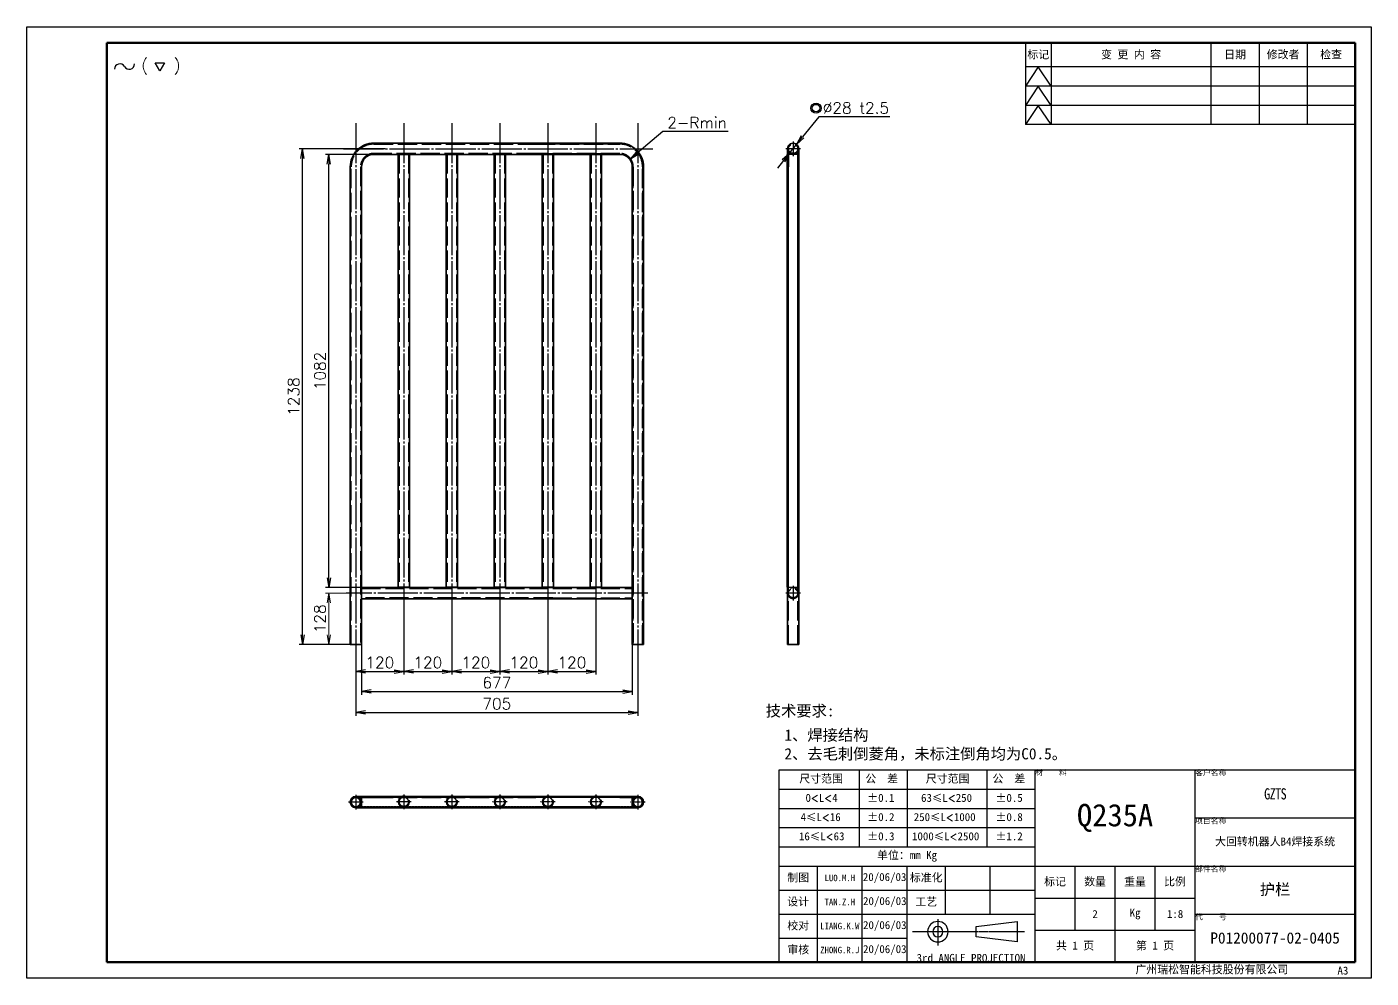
# Model space of a CAD drawing. Header units: millimetres. Extents: x -73083 to 81340, y -6859 to 6812.
# Drawn here: x 33145 to 36505, y -6850 to -4474 of the extents above; entities that cross this region are included whole.
import ezdxf

# ---------------------------------------------------------------- set-up
doc = ezdxf.new("R2010")
doc.units = ezdxf.units.MM
for name, pattern in [('AM_ISO02W050', [7.5, 6, -1.5]), ('AM_ISO08W050', [18, 12, -1.5, 3, -1.5]), ('CENTER-HOKUTO', [23, 20, -1, 1, -1])]:
    doc.linetypes.add(name, pattern=pattern)
doc.layers.add('A3', color=7, linetype='Continuous', plot=False)
for name, color, linetype, lineweight in [('AM_7', 2, 'AM_ISO08W050', 25), ('AM_HID', 1, 'AM_ISO02W050', 25), ('AM_VIS', 7, 'Continuous', 50), ('SOLID LINE', 7, 'Continuous', 30)]:
    doc.layers.add(name, color=color, linetype=linetype, lineweight=lineweight)
doc.layers.add('title_frame', color=7, linetype='Continuous')
doc.layers.add('word_dim', color=253, linetype='Continuous')
doc.styles.get("Standard").update_dxf_attribs({"font": 'romans.shx', "bigfont": 'bigfont.shx'})
doc.dimstyles.new('RS-1-8', dxfattribs={"dimscale": 8, "dimtxt": 3.5, "dimasz": 3, "dimexe": 1, "dimexo": 0, "dimgap": 1, "dimtad": 3, "dimdsep": 46, "dimtxsty": 'Standard', "dimblk1": 'OPEN', "dimblk2": 'OPEN', "dimsah": 1, "dimcen": 0, "dimclrd": 256, "dimclre": 256, "dimclrt": 3, "dimadec": 0, "dimazin": 0, "dimtfac": 1, "dimtmove": 0, "dimatfit": 3, "dimfxl": 0, "dimtolj": 1, "dimtzin": 0, "dimarcsym": 0})
doc.dimstyles.new('RS-1-8$3', dxfattribs={"dimscale": 8, "dimtxt": 3.5, "dimasz": 3, "dimexe": 1, "dimexo": 0, "dimgap": 1, "dimtad": 3, "dimtoh": 1, "dimdsep": 46, "dimtxsty": 'Standard', "dimblk1": 'OPEN', "dimblk2": 'OPEN', "dimsah": 1, "dimcen": 0, "dimclrd": 256, "dimclre": 256, "dimclrt": 3, "dimadec": 0, "dimazin": 0, "dimtfac": 1, "dimtmove": 0, "dimatfit": 3, "dimfxl": 0, "dimtolj": 1, "dimtzin": 0, "dimarcsym": 0})
doc.dimstyles.new('RS-1-8$4', dxfattribs={"dimscale": 8, "dimtxt": 3.5, "dimasz": 3, "dimexe": 1, "dimexo": 0, "dimgap": 1, "dimtad": 3, "dimtoh": 1, "dimdsep": 46, "dimtxsty": 'Standard', "dimblk1": 'OPEN', "dimblk2": 'OPEN', "dimsah": 1, "dimcen": 0, "dimclrd": 256, "dimclre": 256, "dimclrt": 3, "dimadec": 0, "dimazin": 0, "dimtfac": 1, "dimtmove": 0, "dimatfit": 3, "dimfxl": 0, "dimtolj": 1, "dimtzin": 0, "dimarcsym": 0})
doc.dimstyles.new('STANDARD 1-8', dxfattribs={"dimscale": 8, "dimtxt": 3.5, "dimasz": 3, "dimexe": 1, "dimexo": 0, "dimgap": 1, "dimtad": 3, "dimdsep": 46, "dimtxsty": 'Standard', "dimblk1": 'OPEN', "dimblk2": 'OPEN', "dimsah": 1, "dimcen": 0, "dimclrd": 256, "dimclre": 256, "dimclrt": 3, "dimazin": 2, "dimtfac": 1, "dimtmove": 0, "dimatfit": 3, "dimldrblk": 'OPEN', "dimfxl": 0, "dimtolj": 1, "dimtzin": 0, "dimlwd": 13, "dimlwe": 13, "dimarcsym": 0})

# ---------------------------------------------------------------- blocks, each defined once
blk = doc.blocks.new('_Open')
at = {"color": 0, "lineweight": -2}
for p, q in [((-1, 0.17), (0, 0)), ((-1, -0.17), (0, 0)), ((0, 0), (-1, 0))]:
    blk.add_line(p, q, dxfattribs=at)
blk = doc.blocks.new('*D454')
at = {"layer": 'DEFPOINTS', "color": 0, "linetype": 'Continuous', "ltscale": 5}
for p in [(35068.8, -4767.7), (35051.3, -4789.6)]:
    blk.add_point(p, dxfattribs=at)
at = {"layer": 'word_dim', "linetype": 'Continuous', "lineweight": -2, "ltscale": 5}
for p, q in [((35124.1, -4698.9), (35083.9, -4749)), ((35302.2, -4698.9), (35124.1, -4698.9)), ((35051.3, -4789.6), (35068.8, -4767.7)), ((35036.3, -4808.3), (35021.3, -4827))]:
    blk.add_line(p, q, dxfattribs=at)
at = {"layer": 'word_dim', "linetype": 'Continuous', "lineweight": -2, "ltscale": 5, "xscale": 24, "yscale": 24, "zscale": 24}
for p, rotation in [((35068.8, -4767.7), 231.2568683288792), ((35051.3, -4789.6), 51.25686832887926)]:
    blk.add_blockref('_Open', p, dxfattribs=dict(at, rotation=rotation))
at = {"layer": 'word_dim', "color": 3, "linetype": 'Continuous', "ltscale": 5, "insert": (35217.1, -4676.9), "char_height": 28, "attachment_point": 5}
blk.add_mtext('\\A1;∅28 t2.5', dxfattribs=at)
blk = doc.blocks.new('*D455')
at = {"layer": 'DEFPOINTS', "color": 0, "linetype": 'Continuous', "ltscale": 5}
for p in [(33833.6, -4778.7), (34040.4, -4778.7), (33955.6, -6016.7)]:
    blk.add_point(p, dxfattribs=at)
at = {"layer": 'word_dim', "linetype": 'Continuous', "lineweight": -2, "ltscale": 5}
for p, q in [((34040.4, -4778.7), (33825.6, -4778.7)), ((33833.6, -5992.7), (33833.6, -4802.7)), ((33955.6, -6016.7), (33825.6, -6016.7))]:
    blk.add_line(p, q, dxfattribs=at)
at = {"layer": 'word_dim', "linetype": 'Continuous', "lineweight": -2, "ltscale": 5, "xscale": 24, "yscale": 24, "zscale": 24}
for p, rotation in [((33833.6, -4778.7), 90), ((33833.6, -6016.7), 270)]:
    blk.add_blockref('_Open', p, dxfattribs=dict(at, rotation=rotation))
at = {"layer": 'word_dim', "color": 3, "linetype": 'Continuous', "ltscale": 5, "insert": (33811.6, -5397.7), "char_height": 28, "attachment_point": 5, "rotation": 90}
blk.add_mtext('\\A1;1238', dxfattribs=at)
blk = doc.blocks.new('*D456')
at = {"layer": 'DEFPOINTS', "color": 0, "linetype": 'Continuous', "ltscale": 5}
for p in [(33967.1, -6016.7), (34672.1, -6036.7), (34672.1, -6187)]:
    blk.add_point(p, dxfattribs=at)
at = {"layer": 'word_dim', "linetype": 'Continuous', "lineweight": -2, "ltscale": 5}
for p, q in [((33967.1, -6016.7), (33967.1, -6195)), ((34672.1, -6036.7), (34672.1, -6195)), ((33991.1, -6187), (34648.1, -6187))]:
    blk.add_line(p, q, dxfattribs=at)
at = {"layer": 'word_dim', "linetype": 'Continuous', "lineweight": -2, "ltscale": 5, "xscale": 24, "yscale": 24, "zscale": 24, "rotation": 180}
blk.add_blockref('_Open', (33967.1, -6187), dxfattribs=at)
at = {"layer": 'word_dim', "linetype": 'Continuous', "lineweight": -2, "ltscale": 5, "xscale": 24, "yscale": 24, "zscale": 24}
blk.add_blockref('_Open', (34672.1, -6187), dxfattribs=at)
at = {"layer": 'word_dim', "color": 3, "linetype": 'Continuous', "ltscale": 5, "insert": (34319.6, -6165), "char_height": 28, "attachment_point": 5}
blk.add_mtext('\\A1;705', dxfattribs=at)
blk = doc.blocks.new('*D457')
at = {"layer": 'DEFPOINTS', "color": 0, "linetype": 'Continuous', "ltscale": 5}
for p in [(34087.1, -5911), (33967.1, -6016.7), (34087.1, -6084.1)]:
    blk.add_point(p, dxfattribs=at)
at = {"layer": 'word_dim', "linetype": 'Continuous', "lineweight": -2, "ltscale": 5}
for p, q in [((34087.1, -5911), (34087.1, -6092.1)), ((33967.1, -6016.7), (33967.1, -6092.1)), ((33991.1, -6084.1), (34063.1, -6084.1))]:
    blk.add_line(p, q, dxfattribs=at)
at = {"layer": 'word_dim', "linetype": 'Continuous', "lineweight": -2, "ltscale": 5, "xscale": 24, "yscale": 24, "zscale": 24, "rotation": 180}
blk.add_blockref('_Open', (33967.1, -6084.1), dxfattribs=at)
at = {"layer": 'word_dim', "linetype": 'Continuous', "lineweight": -2, "ltscale": 5, "xscale": 24, "yscale": 24, "zscale": 24}
blk.add_blockref('_Open', (34087.1, -6084.1), dxfattribs=at)
at = {"layer": 'word_dim', "color": 3, "linetype": 'Continuous', "ltscale": 5, "insert": (34027.1, -6062.1), "char_height": 28, "attachment_point": 5}
blk.add_mtext('\\A1;120', dxfattribs=at)
blk = doc.blocks.new('*D458')
at = {"layer": 'DEFPOINTS', "color": 0, "linetype": 'Continuous', "ltscale": 5}
for p in [(34087.1, -5893.7), (34207.1, -5893.7), (34207.1, -6084.1)]:
    blk.add_point(p, dxfattribs=at)
at = {"layer": 'word_dim', "linetype": 'Continuous', "lineweight": -2, "ltscale": 5}
for p, q in [((34087.1, -5893.7), (34087.1, -6092.1)), ((34207.1, -5893.7), (34207.1, -6092.1)), ((34111.1, -6084.1), (34183.1, -6084.1))]:
    blk.add_line(p, q, dxfattribs=at)
at = {"layer": 'word_dim', "linetype": 'Continuous', "lineweight": -2, "ltscale": 5, "xscale": 24, "yscale": 24, "zscale": 24, "rotation": 180}
blk.add_blockref('_Open', (34087.1, -6084.1), dxfattribs=at)
at = {"layer": 'word_dim', "linetype": 'Continuous', "lineweight": -2, "ltscale": 5, "xscale": 24, "yscale": 24, "zscale": 24}
blk.add_blockref('_Open', (34207.1, -6084.1), dxfattribs=at)
at = {"layer": 'word_dim', "color": 3, "linetype": 'Continuous', "ltscale": 5, "insert": (34147.1, -6062.1), "char_height": 28, "attachment_point": 5}
blk.add_mtext('\\A1;120', dxfattribs=at)
blk = doc.blocks.new('*D459')
at = {"layer": 'DEFPOINTS', "color": 0, "linetype": 'Continuous', "ltscale": 5}
for p in [(34207.1, -5900.2), (34327.1, -5900.2), (34327.1, -6084.1)]:
    blk.add_point(p, dxfattribs=at)
at = {"layer": 'word_dim', "linetype": 'Continuous', "lineweight": -2, "ltscale": 5}
for p, q in [((34207.1, -5900.2), (34207.1, -6092.1)), ((34327.1, -5900.2), (34327.1, -6092.1)), ((34231.1, -6084.1), (34303.1, -6084.1))]:
    blk.add_line(p, q, dxfattribs=at)
at = {"layer": 'word_dim', "linetype": 'Continuous', "lineweight": -2, "ltscale": 5, "xscale": 24, "yscale": 24, "zscale": 24, "rotation": 180}
blk.add_blockref('_Open', (34207.1, -6084.1), dxfattribs=at)
at = {"layer": 'word_dim', "linetype": 'Continuous', "lineweight": -2, "ltscale": 5, "xscale": 24, "yscale": 24, "zscale": 24}
blk.add_blockref('_Open', (34327.1, -6084.1), dxfattribs=at)
at = {"layer": 'word_dim', "color": 3, "linetype": 'Continuous', "ltscale": 5, "insert": (34267.1, -6062.1), "char_height": 28, "attachment_point": 5}
blk.add_mtext('\\A1;120', dxfattribs=at)
blk = doc.blocks.new('*D460')
at = {"layer": 'DEFPOINTS', "color": 0, "linetype": 'Continuous', "ltscale": 5}
for p in [(34327.1, -5893.7), (34447.1, -5900.2), (34447.1, -6084.1)]:
    blk.add_point(p, dxfattribs=at)
at = {"layer": 'word_dim', "linetype": 'Continuous', "lineweight": -2, "ltscale": 5}
for p, q in [((34327.1, -5893.7), (34327.1, -6092.1)), ((34447.1, -5900.2), (34447.1, -6092.1)), ((34351.1, -6084.1), (34423.1, -6084.1))]:
    blk.add_line(p, q, dxfattribs=at)
at = {"layer": 'word_dim', "linetype": 'Continuous', "lineweight": -2, "ltscale": 5, "xscale": 24, "yscale": 24, "zscale": 24, "rotation": 180}
blk.add_blockref('_Open', (34327.1, -6084.1), dxfattribs=at)
at = {"layer": 'word_dim', "linetype": 'Continuous', "lineweight": -2, "ltscale": 5, "xscale": 24, "yscale": 24, "zscale": 24}
blk.add_blockref('_Open', (34447.1, -6084.1), dxfattribs=at)
at = {"layer": 'word_dim', "color": 3, "linetype": 'Continuous', "ltscale": 5, "insert": (34387.1, -6062.1), "char_height": 28, "attachment_point": 5}
blk.add_mtext('\\A1;120', dxfattribs=at)
blk = doc.blocks.new('*D461')
at = {"layer": 'DEFPOINTS', "color": 0, "linetype": 'Continuous', "ltscale": 5}
for p in [(34447.1, -5848.5), (34567.1, -5848.5), (34567.1, -6084.1)]:
    blk.add_point(p, dxfattribs=at)
at = {"layer": 'word_dim', "linetype": 'Continuous', "lineweight": -2, "ltscale": 5}
for p, q in [((34447.1, -5848.5), (34447.1, -6092.1)), ((34567.1, -5848.5), (34567.1, -6092.1)), ((34471.1, -6084.1), (34543.1, -6084.1))]:
    blk.add_line(p, q, dxfattribs=at)
at = {"layer": 'word_dim', "linetype": 'Continuous', "lineweight": -2, "ltscale": 5, "xscale": 24, "yscale": 24, "zscale": 24, "rotation": 180}
blk.add_blockref('_Open', (34447.1, -6084.1), dxfattribs=at)
at = {"layer": 'word_dim', "linetype": 'Continuous', "lineweight": -2, "ltscale": 5, "xscale": 24, "yscale": 24, "zscale": 24}
blk.add_blockref('_Open', (34567.1, -6084.1), dxfattribs=at)
at = {"layer": 'word_dim', "color": 3, "linetype": 'Continuous', "ltscale": 5, "insert": (34507.1, -6062.1), "char_height": 28, "attachment_point": 5}
blk.add_mtext('\\A1;120', dxfattribs=at)
blk = doc.blocks.new('*D462')
at = {"layer": 'DEFPOINTS', "color": 0, "linetype": 'Continuous', "ltscale": 5}
for p in [(33899.7, -5888.7), (34001.9, -5888.7), (33953.1, -6016.7)]:
    blk.add_point(p, dxfattribs=at)
at = {"layer": 'word_dim', "linetype": 'Continuous', "lineweight": 13, "ltscale": 5}
for p, q in [((34001.9, -5888.7), (33891.7, -5888.7)), ((33899.7, -5992.7), (33899.7, -5912.7)), ((33953.1, -6016.7), (33891.7, -6016.7))]:
    blk.add_line(p, q, dxfattribs=at)
at = {"layer": 'word_dim', "linetype": 'Continuous', "lineweight": 13, "ltscale": 5, "xscale": 24, "yscale": 24, "zscale": 24}
for p, rotation in [((33899.7, -5888.7), 90), ((33899.7, -6016.7), 270)]:
    blk.add_blockref('_Open', p, dxfattribs=dict(at, rotation=rotation))
at = {"layer": 'word_dim', "color": 3, "linetype": 'Continuous', "ltscale": 5, "insert": (33877.7, -5952.7), "char_height": 28, "attachment_point": 5, "rotation": 90}
blk.add_mtext('\\A1;128', dxfattribs=at)
blk = doc.blocks.new('shiage0')
at = {"layer": 'word_dim', "color": 3, "linetype": 'Continuous'}
for centre, start, end in [((1.69, 0), 30, 180), ((4.61, 1.69), 210, 0)]:
    blk.add_arc(centre, 1.69, start, end, dxfattribs=at)
blk = doc.blocks.new('12')
at = {"layer": 'title_frame', "color": 3, "linetype": 'Continuous'}
blk.add_lwpolyline([(20.46, 3.03), (19.01, 5.53), (21.9, 5.53)], close=True, dxfattribs=at)
blk.add_blockref('shiage0', (6.23, 3.56), dxfattribs=at)
blk.add_text('(   )', height=3.5, dxfattribs=at).set_placement((14.64, 3.08))
blk = doc.blocks.new('*D463')
at = {"layer": 'DEFPOINTS', "color": 0, "ltscale": 5}
for p in [(34626.9, -4827.4), (34652.3, -4805.6)]:
    blk.add_point(p, dxfattribs=at)
at = {"layer": 'word_dim', "lineweight": -2, "ltscale": 5}
for p, q in [((34734.1, -4735.5), (34670.5, -4790)), ((34898.1, -4735.5), (34734.1, -4735.5))]:
    blk.add_line(p, q, dxfattribs=at)
at = {"layer": 'word_dim', "lineweight": -2, "ltscale": 5, "xscale": 24, "yscale": 24, "zscale": 24, "rotation": 220.6371705087415}
blk.add_blockref('_Open', (34652.3, -4805.6), dxfattribs=at)
at = {"layer": 'word_dim', "color": 3, "ltscale": 5, "insert": (34820.1, -4713.5), "char_height": 28, "attachment_point": 5}
blk.add_mtext('\\A1;{\\Fromans,bigfont|c134;2-Rmin}', dxfattribs=at)
blk = doc.blocks.new('*D464')
at = {"layer": 'DEFPOINTS', "color": 0, "ltscale": 5}
for p in [(33981.1, -6016.7), (34658.1, -6016.7), (34658.1, -6134.4)]:
    blk.add_point(p, dxfattribs=at)
at = {"layer": 'word_dim', "lineweight": -2, "ltscale": 5}
for p, q in [((33981.1, -6016.7), (33981.1, -6142.4)), ((34658.1, -6016.7), (34658.1, -6142.4)), ((34005.1, -6134.4), (34634.1, -6134.4))]:
    blk.add_line(p, q, dxfattribs=at)
at = {"layer": 'word_dim', "lineweight": -2, "ltscale": 5, "xscale": 24, "yscale": 24, "zscale": 24, "rotation": 180}
blk.add_blockref('_Open', (33981.1, -6134.4), dxfattribs=at)
at = {"layer": 'word_dim', "lineweight": -2, "ltscale": 5, "xscale": 24, "yscale": 24, "zscale": 24}
blk.add_blockref('_Open', (34658.1, -6134.4), dxfattribs=at)
at = {"layer": 'word_dim', "color": 3, "ltscale": 5, "insert": (34319.6, -6112.4), "char_height": 28, "attachment_point": 5}
blk.add_mtext('\\A1;677', dxfattribs=at)
blk = doc.blocks.new('*D465')
at = {"layer": 'DEFPOINTS', "color": 0, "ltscale": 5}
for p in [(33899.7, -4792.7), (34012.1, -4792.7), (33981.1, -5874.7)]:
    blk.add_point(p, dxfattribs=at)
at = {"layer": 'word_dim', "lineweight": -2, "ltscale": 5}
for p, q in [((34012.1, -4792.7), (33891.7, -4792.7)), ((33899.7, -5850.7), (33899.7, -4816.7)), ((33981.1, -5874.7), (33891.7, -5874.7))]:
    blk.add_line(p, q, dxfattribs=at)
at = {"layer": 'word_dim', "lineweight": -2, "ltscale": 5, "xscale": 24, "yscale": 24, "zscale": 24}
for p, rotation in [((33899.7, -4792.7), 90), ((33899.7, -5874.7), 270)]:
    blk.add_blockref('_Open', p, dxfattribs=dict(at, rotation=rotation))
at = {"layer": 'word_dim', "color": 3, "ltscale": 5, "insert": (33877.7, -5333.7), "char_height": 28, "attachment_point": 5, "rotation": 90}
blk.add_mtext('\\A1;1082', dxfattribs=at)

msp = doc.modelspace()

# ---------------------------------------------------------------- linework, layer by layer
at = {"layer": 'A3', "linetype": 'Continuous'}
msp.add_lwpolyline([(33144.89086, -4474.23229), (36504.89086, -4474.23229), (36504.89086, -6850.23229), (33144.89086, -6850.23229)], close=True, dxfattribs=at)
at = {"layer": 'AM_7', "ltscale": 8}
for p, q in [((35060.0889, -4760.45662), (35060.0889, -4796.85671)), ((35078.28897, -4778.6567), (35041.88895, -4778.6567)), ((35060.0889, -5870.45668), (35060.0889, -5906.85668)), ((35078.28897, -5888.65668), (35041.88895, -5888.65668)), ((33967.12078, -6392.47012), (33967.12078, -6428.87015)), ((34087.11975, -6391.83048), (34087.11975, -6428.2305)), ((34207.11972, -6391.83048), (34207.11972, -6428.2305)), ((34327.11972, -6391.83048), (34327.11972, -6428.2305)), ((34447.11972, -6391.83048), (34447.11972, -6428.2305)), ((34567.11972, -6391.83048), (34567.11972, -6428.2305)), ((34672.12076, -6392.47012), (34672.12076, -6428.87015))]:
    msp.add_line(p, q, dxfattribs=at)
at = {"layer": 'AM_7'}
for p, q in [((33985.32077, -6410.67008), (33948.92078, -6410.67008)), ((34105.31973, -6410.03055), (34068.91977, -6410.03055)), ((34225.31973, -6410.03055), (34188.91977, -6410.03055)), ((34345.31973, -6410.03055), (34308.91977, -6410.03055)), ((34465.31973, -6410.03055), (34428.91977, -6410.03055)), ((34585.31973, -6410.03055), (34548.91971, -6410.03055)), ((34690.32077, -6410.67008), (34653.92075, -6410.67008))]:
    msp.add_line(p, q, dxfattribs=at)
at = {"layer": 'AM_HID', "ltscale": 8}
for p, q in [((34012.12076, -4767.1567), (34417.12076, -4767.1567)), ((34627.12076, -4764.6567), (34417.12076, -4764.6567)), ((34417.12076, -4767.1567), (34627.12076, -4767.1567)), ((34627.12076, -4767.1567), (34417.12076, -4767.1567)), ((34417.12076, -4790.1567), (34012.12076, -4790.1567)), ((34073.11975, -4792.6567), (34101.11975, -4792.6567)), ((34075.61975, -4792.6567), (34075.61975, -5873.65668)), ((34098.61975, -4792.6567), (34098.61975, -5873.65668)), ((34193.11972, -4792.6567), (34221.11972, -4792.6567)), ((34195.61972, -4792.6567), (34195.61972, -5873.65668)), ((34218.61972, -4792.6567), (34218.61972, -5873.65668)), ((34313.11972, -4792.6567), (34341.11972, -4792.6567)), ((34315.61972, -4792.6567), (34315.61972, -5873.65668)), ((34338.61972, -4792.6567), (34338.61972, -5873.65668)), ((34417.12076, -4790.1567), (34627.12076, -4790.1567)), ((34627.12076, -4790.1567), (34417.12076, -4790.1567)), ((34417.12076, -4792.6567), (34627.12076, -4792.6567)), ((34461.11972, -4792.6567), (34433.11972, -4792.6567)), ((34435.61972, -4792.6567), (34435.61972, -5873.65668)), ((34458.61972, -4792.6567), (34458.61972, -5873.65668)), ((34581.11972, -4792.6567), (34553.11972, -4792.6567)), ((34555.61972, -4792.6567), (34555.61972, -5873.65668)), ((34578.61972, -4792.6567), (34578.61972, -5873.65668)), ((35046.0889, -4823.6567), (35046.0889, -4792.62929)), ((35059.44937, -4792.6567), (35046.0889, -4792.6567)), ((35047.94937, -4792.6567), (35047.94937, -5873.65668)), ((35047.94937, -4792.6567), (35047.94937, -5873.65668)), ((35047.94937, -4792.6567), (35047.94937, -5873.65668)), ((35047.94937, -4792.6567), (35047.94937, -5873.65668)), ((35047.94937, -4792.6567), (35047.94937, -5873.65668)), ((35048.5889, -4778.6567), (35048.5889, -4823.6567)), ((35048.5889, -4823.6567), (35048.5889, -4778.67818)), ((35073.44937, -4792.6567), (35059.44937, -4792.6567)), ((35070.94937, -4792.6567), (35070.94937, -5873.65668)), ((35070.94937, -4792.6567), (35070.94937, -5873.65668)), ((35070.94937, -4792.6567), (35070.94937, -5873.65668)), ((35070.94937, -4792.6567), (35070.94937, -5873.65668)), ((35070.94937, -4792.6567), (35070.94937, -5873.65668)), ((35071.5889, -4778.6567), (35071.5889, -4823.6567)), ((35073.44937, -4792.6567), (35073.44937, -5873.65668)), ((35073.44937, -4792.6567), (35073.44937, -5873.65668)), ((35073.44937, -4792.6567), (35073.44937, -5873.65668)), ((35073.44937, -4792.6567), (35073.44937, -5873.65668)), ((35073.44937, -4792.6567), (35073.44937, -5873.65668)), ((35074.0889, -4823.6567), (35074.0889, -4778.65658)), ((33955.62078, -6016.65668), (33955.62078, -4823.6567)), ((33978.62078, -4823.6567), (33978.62078, -6016.65668)), ((34658.12076, -4823.6567), (34658.12076, -6016.65668)), ((34660.62076, -4823.6567), (34660.62076, -6016.65668)), ((34660.62076, -6016.65668), (34660.62076, -4823.6567)), ((34683.62076, -4823.6567), (34683.62076, -6016.65668)), ((34683.62076, -6016.65668), (34683.62076, -4823.6567)), ((34686.12076, -6016.65668), (34686.12076, -4823.6567)), ((35046.0889, -5873.65677), (35046.0889, -4823.6567)), ((35048.5889, -6016.65668), (35048.5889, -4823.6567)), ((35048.5889, -6016.65668), (35048.5889, -4823.6567)), ((35071.5889, -6016.65668), (35071.5889, -4823.6567)), ((35071.5889, -6016.65668), (35071.5889, -4823.6567)), ((35074.0889, -6016.65668), (35074.0889, -4823.6567)), ((33981.12076, -5900.15668), (33981.12076, -5877.15668)), ((33981.12076, -5877.15668), (34459.12076, -5877.15668)), ((34459.12076, -5877.15668), (34658.12076, -5877.15668)), ((34658.12076, -5902.65668), (34658.12076, -5874.65668)), ((35046.0889, -5873.65668), (35059.44937, -5873.65668)), ((35059.44937, -5873.65668), (35073.44937, -5873.65668)), ((34459.12076, -5900.15668), (33981.12076, -5900.15668)), ((34459.12076, -5900.15668), (34658.12076, -5900.15668)), ((33981.12076, -6410.67008), (33981.12076, -6399.17008)), ((34459.12076, -6399.17008), (33981.12076, -6399.17008)), ((33981.12079, -6396.67008), (34012.12076, -6396.67008)), ((34012.12076, -6396.67008), (34417.12076, -6396.67008)), ((34012.12076, -6399.17008), (34417.12076, -6399.17008)), ((34627.12076, -6396.67008), (34417.12076, -6396.67008)), ((34627.12076, -6399.17008), (34417.12076, -6399.17008)), ((34658.12076, -6399.17008), (34459.12076, -6399.17008)), ((34627.12076, -6396.67008), (34658.12076, -6396.67008)), ((34627.12076, -6399.17008), (34672.12076, -6399.17008))]:
    msp.add_line(p, q, dxfattribs=at)
at = {"layer": 'AM_HID', "ltscale": 0.019095}
msp.add_line((33967.90557, -6422.14334), (33967.14224, -6422.17008), dxfattribs=at)
at = {"layer": 'AM_HID'}
for p, q in [((33967.14224, -6422.17008), (34012.12076, -6422.17008)), ((34459.12076, -6422.17008), (33981.12076, -6422.17008)), ((34012.12076, -6422.17008), (34417.12076, -6422.17008)), ((34627.12076, -6422.17008), (34417.12076, -6422.17008)), ((34658.12076, -6422.17008), (34459.12076, -6422.17008)), ((34627.12076, -6422.17008), (34672.12076, -6422.17008))]:
    msp.add_line(p, q, dxfattribs=at)
at = {"layer": 'AM_HID', "ltscale": 8}
for points in [[(35071.5889, -4823.6567), (35071.5889, -4779.68502), (35071.5889, -4778.6827), (35071.56217, -4777.87191)], [(33966.33599, -6399.19693), (33967.57881, -6399.17008), (33981.45697, -6399.17008), (34012.12076, -6399.17008)]]:
    msp.add_lwpolyline(points, dxfattribs=at)
for centre, radius in [((35060.0889, -4778.6567), 11.5), ((35060.0889, -5888.65668), 14), ((35060.0889, -5888.65668), 11.5), ((34087.11975, -6410.03055), 11.5), ((34207.11972, -6410.03055), 11.5), ((34327.11972, -6410.03055), 11.5), ((34447.11972, -6410.03055), 11.5), ((34567.11972, -6410.03055), 11.5)]:
    msp.add_circle(centre, radius, dxfattribs=at)
for centre, radius, start, end in [((34012.12076, -4823.6567), 56.5, 90.0000025, 180.00000501), ((34627.12076, -4823.6567), 59, 0, 90.0000025), ((34627.12076, -4823.6567), 56.5, 0, 90.0000025), ((34627.12076, -4823.6567), 56.5, 0, 90.0000025), ((34012.12076, -4823.6567), 33.5, 90.0000025, 180.00000501), ((34627.12076, -4823.6567), 33.5, 0, 90.0000025), ((34627.12076, -4823.6567), 33.5, 0, 90.0000025), ((34627.12076, -4823.6567), 31, 0, 90.0000025), ((35060.07071, -4778.65401), 13.98195, 179.63744491, 183.92914327), ((35060.0889, -4778.6567), 14, 180.00002231, 0.00001565), ((35059.78983, -4778.66561), 11.20087, 180.06432171, 183.97210516), ((34087.11975, -6410.03055), 14, 180.00000501, 72.61424775), ((34087.11975, -6410.03055), 14, 107.38575726, 180.00000501), ((34207.11972, -6410.03055), 14, 180.00000501, 72.61424775), ((34207.11972, -6410.03055), 14, 107.38575726, 180.00000501), ((34327.11972, -6410.03055), 14, 180.00000501, 72.61424775), ((34327.11972, -6410.03055), 14, 107.38575726, 180.00000501), ((34447.11972, -6410.03055), 14, 180.00000501, 72.61424775), ((34447.11972, -6410.03055), 14, 107.38575726, 180.00000501), ((34567.11972, -6410.03055), 14, 180.00000501, 72.61424775), ((34567.11972, -6410.03055), 14, 107.38575726, 180.00000501)]:
    msp.add_arc(centre, radius, start, end, dxfattribs=at)
at = {"layer": 'AM_HID'}
msp.add_arc((33967.11823, -6410.69193), 13.9784, 269.63977332, 273.9295351, dxfattribs=at)
at = {"layer": 'AM_VIS', "linetype": 'Continuous'}
for p, q in [((36464.89086, -4514.23229), (33344.89086, -4514.23229)), ((33344.89086, -6810.23229), (33344.89086, -4514.23229)), ((36464.89086, -6810.23229), (36464.89086, -4514.23229)), ((36464.89086, -6810.23229), (33344.89086, -6810.23229))]:
    msp.add_line(p, q, dxfattribs=at)
at = {"layer": 'AM_VIS', "lineweight": 35, "ltscale": 8}
for p, q in [((34012.12076, -4764.6567), (34417.12076, -4764.6567)), ((34417.12076, -4764.6567), (34627.12076, -4764.6567)), ((34012.12076, -4792.6567), (34073.11975, -4792.6567)), ((34101.11975, -4792.6567), (34073.11975, -4792.6567)), ((34073.11975, -4792.6567), (34073.11975, -5873.65668)), ((34101.11975, -4792.6567), (34193.11972, -4792.6567)), ((34101.11975, -4792.6567), (34101.11975, -5873.65668)), ((34221.11972, -4792.6567), (34193.11972, -4792.6567)), ((34193.11972, -4792.6567), (34193.11972, -5873.65668)), ((34221.11972, -4792.6567), (34313.11972, -4792.6567)), ((34221.11972, -4792.6567), (34221.11972, -5873.65668)), ((34341.11972, -4792.6567), (34313.11972, -4792.6567)), ((34313.11972, -4792.6567), (34313.11972, -5873.65668)), ((34341.11972, -4792.6567), (34417.12076, -4792.6567)), ((34341.11972, -4792.6567), (34341.11972, -5873.65668)), ((34433.11972, -4792.6567), (34417.12076, -4792.6567)), ((34461.11972, -4792.6567), (34433.11972, -4792.6567)), ((34433.11972, -4792.6567), (34433.11972, -5873.65668)), ((34553.11972, -4792.6567), (34461.11972, -4792.6567)), ((34461.11972, -4792.6567), (34461.11972, -5873.65668)), ((34581.11972, -4792.6567), (34553.11972, -4792.6567)), ((34553.11972, -4792.6567), (34553.11972, -5873.65668)), ((34627.12076, -4792.6567), (34581.11972, -4792.6567)), ((34581.11972, -4792.6567), (34581.11972, -5873.65668)), ((35046.0889, -4792.6567), (35045.44937, -4792.6567)), ((35045.44937, -4792.6567), (35045.44937, -5873.65668)), ((35045.44937, -4792.6567), (35045.44937, -5873.65668)), ((35045.44937, -4792.6567), (35045.44937, -5873.65668)), ((35045.44937, -4792.6567), (35045.44937, -5873.65668)), ((35045.44937, -4792.6567), (35045.44937, -5873.65668)), ((35046.0889, -4792.62929), (35046.0889, -4778.56551)), ((35046.0889, -4778.6567), (35046.0889, -4823.6567)), ((35074.0889, -4778.6567), (35074.0889, -4823.6567)), ((33953.12078, -6016.65668), (33953.12078, -4823.6567)), ((33981.12076, -4823.6567), (33981.12076, -5633.65668)), ((34658.12076, -5874.65668), (34658.12076, -4823.6567)), ((34686.12076, -4823.6567), (34686.12076, -6016.65668)), ((35046.0889, -6016.65668), (35046.0889, -4823.6567)), ((35074.0889, -6016.65668), (35074.0889, -4823.6567)), ((33981.12076, -5633.65668), (33981.12076, -5636.15668)), ((33981.12076, -5636.15668), (33981.12076, -5661.15668)), ((33981.12076, -5661.15668), (33981.12076, -5663.65668)), ((33981.12076, -5663.65668), (33981.12076, -6016.65668)), ((33981.12076, -5881.94472), (33981.12076, -5874.65668)), ((34658.12076, -5874.65668), (33981.12076, -5874.65668)), ((34073.11975, -5873.65668), (34101.11975, -5873.65668)), ((34193.11972, -5873.65668), (34221.11972, -5873.65668)), ((34313.11972, -5873.65668), (34341.11972, -5873.65668)), ((34433.11972, -5873.65668), (34461.11972, -5873.65668)), ((34553.11972, -5873.65668), (34581.11972, -5873.65668)), ((34658.12076, -5874.65668), (34658.12076, -5881.94472)), ((35045.44937, -5873.65668), (35046.0889, -5873.65668)), ((35046.0889, -6016.65668), (35046.0889, -5873.65677)), ((33981.12076, -5902.65668), (33981.12076, -5881.94472)), ((34658.12076, -5902.65668), (33981.12076, -5902.65668)), ((34658.12076, -5881.94472), (34658.12076, -5902.65668)), ((34658.12076, -6016.65668), (34658.12076, -5902.65668)), ((33981.12076, -6016.65668), (33953.12078, -6016.65668)), ((34686.12076, -6016.65668), (34658.12076, -6016.65668)), ((35060.08646, -6016.65668), (35046.0889, -6016.65668)), ((35074.0889, -6016.65668), (35060.08646, -6016.65668)), ((33981.12076, -6410.67008), (33981.12076, -6396.67008)), ((34658.12076, -6396.67008), (33981.12076, -6396.67008)), ((34658.12076, -6396.67008), (34658.12076, -6422.95633)), ((34658.12076, -6396.67008), (34672.12076, -6396.67008))]:
    msp.add_line(p, q, dxfattribs=at)
at = {"layer": 'AM_VIS', "lineweight": 35, "ltscale": 0.307156}
msp.add_line((33981.12076, -6422.95633), (33981.12076, -6410.67008), dxfattribs=at)
at = {"layer": 'AM_VIS', "lineweight": 35}
for p, q in [((33967.03035, -6424.6702), (34012.12076, -6424.67008)), ((34658.12076, -6424.67008), (33981.12076, -6424.67008)), ((34012.12076, -6424.67008), (34417.12076, -6424.67008)), ((34627.12076, -6424.67008), (34417.12076, -6424.67008)), ((34627.12076, -6424.67008), (34672.12076, -6424.67008))]:
    msp.add_line(p, q, dxfattribs=at)
at = {"layer": 'AM_VIS', "lineweight": 35, "ltscale": 0.042844}
for p, q in [((33981.12076, -6424.67008), (33981.12076, -6422.95633)), ((34658.12076, -6422.95633), (34658.12076, -6424.67008))]:
    msp.add_line(p, q, dxfattribs=at)
at = {"layer": 'AM_VIS', "lineweight": 35, "ltscale": 8}
msp.add_lwpolyline([(33966.16538, -6396.70279), (33967.39234, -6396.67008), (33974.72101, -6396.67008), (33981.12079, -6396.67008)], dxfattribs=at)
for centre, radius in [((33967.12078, -6410.67008), 14), ((33967.12078, -6410.67008), 11.5), ((34672.12076, -6410.67008), 14), ((34672.12076, -6410.67008), 11.5)]:
    msp.add_circle(centre, radius, dxfattribs=at)
for centre, radius, start, end in [((34012.12076, -4823.6567), 59, 90.0000025, 180.00000501), ((34627.12076, -4823.6567), 59, 0, 90.0000025), ((35060.0889, -4778.6567), 14, 0.00001565, 180.00002231), ((34012.12076, -4823.6567), 31, 90.0000025, 180.00000501), ((34627.12076, -4823.6567), 31, 0, 90.0000025), ((35059.72367, -4778.66768), 14.36521, 0.04457601, 3.85755979), ((34087.11975, -6410.03055), 14, 72.61424775, 107.38575726), ((34207.11972, -6410.03055), 14, 72.61424775, 107.38575726), ((34327.11972, -6410.03055), 14, 72.61424775, 107.38575726), ((34447.11972, -6410.03055), 14, 72.61424775, 107.38575726), ((34567.11972, -6410.03055), 14, 72.61424775, 107.38575726)]:
    msp.add_arc(centre, radius, start, end, dxfattribs=at)
at = {"layer": 'title_frame', "linetype": 'Continuous'}
for p, q in [((35640.89086, -4514.23229), (35640.89086, -4718.23229)), ((35704.89086, -4514.23229), (35704.89086, -4718.23229)), ((36104.89086, -4718.23229), (36104.89086, -4514.23229)), ((36224.89086, -4514.23229), (36224.89086, -4718.23229)), ((36344.89086, -4514.23229), (36344.89086, -4718.23229)), ((36464.89086, -4718.23229), (36464.89086, -4514.23229)), ((36464.89086, -4574.23229), (35640.89086, -4574.23229)), ((35672.89086, -4574.23229), (35640.89086, -4622.23229)), ((35704.89086, -4622.23229), (35672.89086, -4574.23229)), ((36464.89086, -4622.23229), (35640.89086, -4622.23229)), ((35672.89086, -4622.23229), (35640.89086, -4670.23229)), ((35704.89086, -4670.23229), (35672.89086, -4622.23229)), ((36464.89086, -4670.23229), (35640.89086, -4670.23229)), ((35672.89086, -4670.23229), (35640.89086, -4718.23229)), ((35704.89086, -4718.23229), (35672.89086, -4670.23229)), ((36464.89086, -4718.23229), (35640.89086, -4718.23229)), ((35024.89086, -6330.23229), (36464.89086, -6330.23229)), ((35024.89086, -6810.23229), (35024.89086, -6330.23229)), ((35224.89086, -6330.23229), (35224.89086, -6522.23229)), ((35344.89086, -6330.23229), (35344.89086, -6522.23229)), ((35544.89086, -6522.23229), (35544.89086, -6330.23229)), ((35664.89086, -6810.23229), (35664.89086, -6330.23229)), ((36064.89086, -6810.23229), (36064.89086, -6330.23229)), ((36464.89086, -6810.23229), (36464.89086, -6330.23229)), ((35024.89086, -6378.23229), (35664.89086, -6378.23229)), ((35024.89086, -6426.23229), (35664.89086, -6426.23229)), ((36064.89086, -6450.23229), (36464.89086, -6450.23229)), ((35024.89086, -6474.23229), (35664.89086, -6474.23229)), ((35024.89086, -6522.23229), (35664.89086, -6522.23229)), ((35024.89086, -6570.23229), (36464.89086, -6570.23229)), ((35120.89086, -6810.23229), (35120.89086, -6570.23229)), ((35120.89086, -6810.23229), (35120.89086, -6570.23229)), ((35232.89086, -6810.23229), (35232.89086, -6570.23229)), ((35232.89086, -6810.23229), (35232.89086, -6570.23229)), ((35344.89086, -6810.23229), (35344.89086, -6570.23229)), ((35344.89086, -6810.23229), (35344.89086, -6570.23229)), ((35440.89086, -6690.23229), (35440.89086, -6570.23229)), ((35552.89086, -6690.23229), (35552.89086, -6570.23229)), ((35764.89086, -6730.23229), (35764.89086, -6570.23229)), ((35864.89086, -6810.23229), (35864.89086, -6570.23229)), ((35964.89086, -6730.23229), (35964.89086, -6570.23229)), ((35024.89086, -6630.23229), (35664.89086, -6630.23229)), ((35664.89086, -6650.23229), (36064.89086, -6650.23229)), ((35024.89086, -6690.23229), (35664.89086, -6690.23229)), ((36064.89086, -6690.23229), (36464.89086, -6690.23229)), ((35024.89086, -6750.23229), (35344.89086, -6750.23229)), ((35024.89086, -6750.23229), (35344.89086, -6750.23229)), ((35664.89086, -6730.23229), (36064.89086, -6730.23229)), ((35024.89086, -6810.23229), (36464.89086, -6810.23229)), ((35024.89086, -6810.23229), (36464.89086, -6810.23229))]:
    msp.add_line(p, q, dxfattribs=at)
at = {"layer": 'title_frame', "color": 2, "linetype": 'CENTER-HOKUTO'}
for p, q in [((35421.96674, -6702.88495), (35421.96674, -6769.03535)), ((35638.81154, -6734.37295), (35358.74754, -6734.37295))]:
    msp.add_line(p, q, dxfattribs=at)
at = {"layer": 'title_frame', "color": 3, "linetype": 'Continuous'}
for p, q in [((35517.96674, -6721.57295), (35620.36674, -6708.77295)), ((35620.36674, -6708.77295), (35620.36674, -6759.97295)), ((35517.96674, -6747.17295), (35517.96674, -6721.57295)), ((35620.36674, -6759.97295), (35517.96674, -6747.17295))]:
    msp.add_line(p, q, dxfattribs=at)
for radius in [25.6, 12.8]:
    msp.add_arc((35421.96674, -6734.37295), radius, 0, 359.98938268, dxfattribs=at)
at = {"layer": 'word_dim', "color": 2, "linetype": 'CENTER-HOKUTO', "ltscale": 5}
for p, q in [((33967.12077, -4714.64416), (33967.12077, -6036.65668)), ((34087.11975, -4714.64416), (34087.11975, -5893.65668)), ((34207.11972, -4714.64416), (34207.11972, -5893.65668)), ((34327.11972, -4714.64416), (34327.11972, -5893.65668)), ((34447.11972, -4714.64416), (34447.11972, -5893.65668)), ((34567.11972, -4714.64416), (34567.11972, -5893.65668)), ((34672.12076, -4714.64416), (34672.12076, -6036.65668)), ((33936.6545, -4778.6567), (34709.74468, -4778.6567)), ((34697.3387, -5888.65668), (33942.82691, -5888.65668))]:
    msp.add_line(p, q, dxfattribs=at)
at = {"layer": 'word_dim', "linetype": 'Continuous', "ltscale": 5}
for radius in [12.77746, 9.38761]:
    msp.add_circle((35117.35088, -4677.11128), radius, dxfattribs=at)

# ---------------------------------------------------------------- block references
at = {"layer": 'word_dim', "color": 3, "linetype": 'Continuous', "ltscale": 5, "xscale": 8, "yscale": 8, "zscale": 8}
msp.add_blockref('12', (33313.87119, -4608.58297), dxfattribs=at)

# ---------------------------------------------------------------- texts
at = {"layer": 'SOLID LINE', "ltscale": 0.5}
for s, insert, char_height, width, attachment_point in [('\\pt120;{\\fSimHei|b0|i0|c134|p2;\\C3;标记}', (35672.89086, -4544.23229), 20, 64, 5), ('\\pt120;{\\fSimHei|b0|i0|c134|p2;\\C3;变 更 内 容}', (35904.89086, -4544.23229), 20, 400, 5), ('\\pt120;{\\fSimHei|b0|i0|c134|p2;\\C3;日期}', (36164.89086, -4544.23229), 20, 120, 5), ('\\pt120;{\\fSimHei|b0|i0|c134|p2;\\C3;修改者}', (36284.89086, -4544.23229), 20, 120, 5), ('\\pt120;{\\fSimHei|b0|i0|c134|p2;\\C3;检查}', (36404.89086, -4544.23229), 20, 120, 5), ('\\pt168;{\\fSimHei|b0|i0|c134|p2;\\C3;技术要求:}', (34991.69834, -6168.56083), 28, 240.4842079, 1), ('\\pt168;{\\fSimHei|b0|i0|c134|p2;\\C3;\\P1、焊接结构\\P2、去毛刺倒菱角，未标注倒角均为C0.5。}', (35038.49293, -6182.49049), 28, 892.7274818, 1), ('\\pt120;{\\fSimHei|b0|i0|c134|p2;\\C3;尺寸范围}', (35075.45056, -6342.0008), 20, 362.4121507, 1), ('\\pt120;{\\fSimHei|b0|i0|c134|p2;\\C3;公  差}', (35240.68049, -6342.0008), 20, 362.4121507, 1), ('\\pt120;{\\fSimHei|b0|i0|c134|p2;\\C3;尺寸范围}', (35391.83018, -6342.0008), 20, 362.4121507, 1), ('\\pt120;{\\fSimHei|b0|i0|c134|p2;\\C3;公  差}', (35558.53935, -6342.0008), 20, 362.4121507, 1), ('{\\fSimHei|b0|i0|c134|p2;\\C3;材    料}', (35664.89086, -6330.23229), 14, 400, 1), ('\\pt84;{\\fSimHei|b0|i0|c134|p2;\\C3;客户名称}', (36064.89086, -6330.23229), 14, 400, 1), ('{\\fSimHei|b0|i0|c134|p2;\\W0.8;\\T0.9;\\C3;GZTS}', (36264.89086, -6390.23229), 28, 400, 5), ('\\pt120;{\\fSimHei|b0|i0|c134|p2;\\C3;0\\Fromans,bigfont|c134;\\H0.9583x;<\\fSimHei|b0|i0|c134|p2;\\H1.044x;L\\Fromans,bigfont|c134;\\H0.9583x;<\\fSimHei|b0|i0|c134|p2;\\H1.044x;4}', (35091.13512, -6390.0008), 20, 362.4121507, 1), ('\\pt120;{\\fSimHei|b0|i0|c134|p2;\\C3;%%P0.1}', (35245.54959, -6390.0008), 20, 362.4121507, 1), ('\\pt120;{\\fSimHei|b0|i0|c134|p2;\\C3;63\\H0.9583x;≤\\H1.044x;L\\Fromans,bigfont|c134;\\H0.9579x;<\\fSimHei|b0|i0|c134|p2;\\H1.044x;250}', (35379.96031, -6390.0008), 20, 362.4121507, 1), ('\\pt120;{\\fSimHei|b0|i0|c134|p2;\\C3;%%P0.5}', (35566.1122, -6390.0008), 20, 362.4121507, 1), ('\\pt336;{\\fSimHei|b0|i0|c134|p2;\\C3;Q235A}', (35864.89086, -6450.23229), 56, 400, 5), ('\\pt120;{\\fSimHei|b0|i0|c134|p2;\\C3;4\\H0.9583x;≤\\H1.043x;L\\Fromans,bigfont|c134;\\H0.9588x;<\\fSimHei|b0|i0|c134|p2;\\H1.043x;16}', (35078.86298, -6438.0008), 20, 362.4121507, 1), ('\\pt120;{\\fSimHei|b0|i0|c134|p2;\\C3;%%P0.2}', (35245.54959, -6438.0008), 20, 362.4121507, 1), ('\\pt120;{\\fSimHei|b0|i0|c134|p2;\\C3;250\\H0.9583x;≤\\H1.044x;L\\Fromans,bigfont|c134;\\H0.9579x;<\\fSimHei|b0|i0|c134|p2;\\H1.044x;1000}', (35361.69919, -6438.0008), 20, 362.4121507, 1), ('\\pt120;{\\fSimHei|b0|i0|c134|p2;\\C3;%%P0.8}', (35566.1122, -6438.0008), 20, 362.4121507, 1), ('\\pt84;{\\fSimHei|b0|i0|c134|p2;\\C3;项目名称}', (36064.89086, -6450.23229), 14, 400, 1), ('\\pt120;{\\fSimHei|b0|i0|c134|p2;\\C3;%%P0.3}', (35245.54959, -6486.0008), 20, 362.4121507, 1), ('\\pt120;{\\fSimHei|b0|i0|c134|p2;\\C3;%%P1.2}', (35566.1122, -6486.0008), 20, 362.4121507, 1), ('\\pt120;{\\fSimHei|b0|i0|c134|p2;\\C3;16\\H0.9583x;≤\\H1.044x;L\\Fromans,bigfont|c134;\\H0.9579x;<\\fSimHei|b0|i0|c134|p2;\\H1.044x;63}', (35074.74259, -6486.0008), 20, 362.4121507, 1), ('{\\fSimHei|b0|i0|c134|p2;\\C3;大回转机器人B4焊接系统}', (36264.89086, -6510.23229), 20, 400, 5), ('\\pt120;{\\fSimHei|b0|i0|c134|p2;\\C3;单位：mm Kg}', (35344.89086, -6546.23229), 20, 640, 5), ('\\pt84;{\\fSimHei|b0|i0|c134|p2;\\C3;部件名称}', (36064.89086, -6570.23229), 14, 400, 1), ('\\pt120;{\\fSimHei|b0|i0|c134|p2;\\C3;制图}', (35072.89086, -6600.23229), 20, 96, 5), ('\\pt60;{\\fSimHei|b0|i0|c134|p2;\\C3;制图}', (35072.89086, -6600.23229), 20, 96, 5), ('\\pt288;{\\fSimHei|b0|i0|c134|p2;\\H0.8x;\\C3;LUO.M.H}', (35176.89086, -6600.23229), 20, 112, 5), ('\\pt60;{\\fSimHei|b0|i0|c134|p2;\\C3;20/06/03}', (35288.89086, -6600.23229), 20, 112, 5), ('\\pt120;{\\fSimHei|b0|i0|c134|p2;\\C3;标准化}', (35392.89086, -6600.23229), 20, 96, 5), ('\\pt120;{\\fSimHei|b0|i0|c134|p2;\\C3;标记}', (35714.89086, -6610.23229), 20, 100, 5), ('\\pt120;{\\fSimHei|b0|i0|c134|p2;\\C3;数量}', (35814.89086, -6610.23229), 20, 100, 5), ('\\pt120;{\\fSimHei|b0|i0|c134|p2;\\C3;重量}', (35914.89086, -6610.23229), 20, 100, 5), ('\\pt120;{\\fSimHei|b0|i0|c134|p2;\\C3;比例}', (36014.89086, -6610.23229), 20, 100, 5), ('{\\fSimHei|b0|i0|c134|p2;\\C3;护栏}', (36264.89086, -6630.23229), 28, 400, 5), ('\\pt120;{\\fSimHei|b0|i0|c134|p2;\\C3;设计}', (35072.89086, -6660.23229), 20, 96, 5), ('\\pt60;{\\fSimHei|b0|i0|c134|p2;\\C3;设计}', (35072.89086, -6660.23229), 20, 96, 5), ('\\pt288;{\\fSimHei|b0|i0|c134|p2;\\H0.8x;\\C3;TAN.Z.H}', (35176.89086, -6660.23229), 20, 112, 5), ('\\pt60;{\\fSimHei|b0|i0|c134|p2;\\C3;20/06/03}', (35289.29595, -6660.23229), 20, 111.1898286, 5), ('\\pt120;{\\fSimHei|b0|i0|c134|p2;\\C3;工艺}', (35392.89086, -6660.23229), 20, 96, 5), ('\\pt120;{\\fSimHei|b0|i0|c134|p2;\\C3;2}', (35814.89086, -6690.23229), 20, 100, 5), ('\\pt120;{\\fSimHei|b0|i0|c134|p2;\\C3;Kg}', (35914.89086, -6690.23229), 20, 100, 5), ('\\pt120;{\\fSimHei|b0|i0|c134|p2;\\C3;1:8}', (36014.89086, -6690.23229), 20, 100, 5), ('\\pt120;{\\fSimHei|b0|i0|c134|p2;\\C3;校对}', (35072.89086, -6720.23229), 20, 96, 5), ('\\pt60;{\\fSimHei|b0|i0|c134|p2;\\C3;校对}', (35072.89086, -6720.23229), 20, 96, 5), ('\\pt288;{\\fSimHei|b0|i0|c134|p2;\\H0.8x;\\C3;LIANG.K.W}', (35176.89086, -6720.23229), 20, 112, 5), ('\\pt60;{\\fSimHei|b0|i0|c134|p2;\\C3;20/06/03}', (35289.29595, -6720.23229), 20, 111.1898286, 5), ('\\pt84;{\\fSimHei|b0|i0|c134|p2;\\C3;代    号}', (36064.89086, -6690.23229), 14, 400, 1), ('{\\fSimHei|b0|i0|c134|p2;\\C3;P01200077-02-0405}', (36264.89086, -6750.23229), 28, 400, 5), ('\\pt120;{\\fSimHei|b0|i0|c134|p2;\\C3;审核}', (35072.89086, -6780.23229), 20, 96, 5), ('\\pt60;{\\fSimHei|b0|i0|c134|p2;\\C3;审核}', (35072.89086, -6780.23229), 20, 96, 5), ('\\pt288;{\\fSimHei|b0|i0|c134|p2;\\H0.8x;\\C3;ZHONG.R.J}', (35176.89086, -6780.23229), 20, 112, 5), ('\\pt60;{\\fSimHei|b0|i0|c134|p2;\\C3;20/06/03}', (35289.29595, -6780.23229), 20, 111.1898286, 5), ('\\pt120;{\\fSimHei|b0|i0|c134|p2;\\C3;共 1 页}', (35764.89086, -6770.23229), 20, 200, 5), ('\\pt120;{\\fSimHei|b0|i0|c134|p2;\\C3;第 1 页}', (35964.89086, -6770.23229), 20, 200, 5), ('{\\fSimHei|b0|i0|c134|p2;\\C3;3rd ANGLE PROJECTION}', (35504.89086, -6810.23229), 20, 320, 8), ('\\pt120;{\\fSimHei|b0|i0|c134|p2;\\C3;广州瑞松智能科技股份有限公司}', (35915.83977, -6818.51612), 20, 628.4944651, 1), ('\\pt120;{\\fSimHei|b0|i0|c134|p2;\\C3;A3}', (36420.80182, -6821.41154), 20, 628.4944651, 1)]:
    msp.add_mtext(s, dxfattribs=dict(at, insert=insert, char_height=char_height, width=width, attachment_point=attachment_point))
at = {"layer": 'SOLID LINE', "ltscale": 0.5, "insert": (35357.30961, -6486.0008), "char_height": 20, "width": 362.4121507, "attachment_point": 1, "line_spacing_factor": 0.72}
msp.add_mtext('\\pt120;{\\fSimHei|b0|i0|c134|p2;\\C3;1000\\H0.9583x;≤\\H1.044x;L\\Fromans,bigfont|c134;\\H0.9579x;<\\fSimHei|b0|i0|c134|p2;\\H1.044x;2500}', dxfattribs=at)

# ---------------------------------------------------------------- dimensions: what is measured, and where the dimension line sits
at = {"layer": 'word_dim', "linetype": 'Continuous', "ltscale": 5}
dim = msp.add_diameter_dim_2p(p1=(35051.3261, -4789.57756), p2=(35068.84934, -4767.7387), text='<> t2.5', dimstyle='RS-1-8$3', dxfattribs=at)
dim.commit()
dim.dimension.update_dxf_attribs({"geometry": '*D454', "text_midpoint": (35217.14058, -4698.91342), "dimtype": 163})
at = {"layer": 'word_dim', "ltscale": 5}
dim = msp.add_radius_dim(center=(34626.91415, -4827.44049), mpoint=(34652.3356, -4805.62306), text='{\\Fromans,bigfont|c134;2-Rmin}', dimstyle='RS-1-8$4', override={"dimtofl": 0}, dxfattribs=at)
dim.commit()
dim.dimension.update_dxf_attribs({"geometry": '*D463', "text_midpoint": (34820.07659, -4735.47052), "dimtype": 164})
at = {"layer": 'word_dim', "linetype": 'Continuous', "ltscale": 5}
dim = msp.add_linear_dim(base=(33833.55048, -4778.65674), p1=(33955.62078, -6016.65668), p2=(34040.35495, -4778.65674), angle=90, dimstyle='RS-1-8', dxfattribs=at)
dim.commit()
dim.dimension.update_dxf_attribs({"geometry": '*D455', "text_midpoint": (33811.55048, -5397.65671)})
at = {"layer": 'word_dim', "ltscale": 5}
dim = msp.add_linear_dim(base=(33899.68675, -4792.6567), p1=(33981.12076, -5874.65668), p2=(34012.12076, -4792.6567), angle=90, dimstyle='RS-1-8', dxfattribs=at)
dim.commit()
dim.dimension.update_dxf_attribs({"geometry": '*D465', "text_midpoint": (33877.68675, -5333.65669)})
at = {"layer": 'word_dim', "linetype": 'Continuous', "ltscale": 5}
for base, p1, p2, picture, middle in [((34567.1198, -6084.09392), (34447.1198, -5848.54014), (34567.1198, -5848.54014), '*D461', (34507.1198, -6062.09392)), ((34087.1198, -6084.09392), (33967.12078, -6016.65668), (34087.1198, -5910.994), '*D457', (34027.12029, -6062.09392)), ((34207.11972, -6084.09392), (34087.11975, -5893.65668), (34207.11972, -5893.65668), '*D458', (34147.11974, -6062.09392)), ((34327.1198, -6084.09392), (34207.1198, -5900.15668), (34327.1198, -5900.15668), '*D459', (34267.1198, -6062.09392)), ((34447.1198, -6084.09392), (34327.1198, -5893.65668), (34447.1198, -5900.15668), '*D460', (34387.1198, -6062.09392)), ((34672.12076, -6187.0011), (33967.12078, -6016.65668), (34672.12076, -6036.65668), '*D456', (34319.62077, -6165.0011))]:
    dim = msp.add_linear_dim(base=base, p1=p1, p2=p2, dimstyle='RS-1-8', dxfattribs=at)
    dim.commit()
    dim.dimension.update_dxf_attribs({"geometry": picture, "text_midpoint": middle})
at = {"layer": 'word_dim', "color": 3, "linetype": 'Continuous', "ltscale": 5}
dim = msp.add_linear_dim(base=(33899.68675, -5888.65668), p1=(33953.12078, -6016.65668), p2=(34001.93805, -5888.65668), angle=90, dimstyle='STANDARD 1-8', dxfattribs=at)
dim.commit()
dim.dimension.update_dxf_attribs({"geometry": '*D462', "text_midpoint": (33877.68675, -5952.65668)})
at = {"layer": 'word_dim', "ltscale": 5}
dim = msp.add_linear_dim(base=(34658.12076, -6134.40017), p1=(33981.12076, -6016.65668), p2=(34658.12076, -6016.65668), dimstyle='RS-1-8', dxfattribs=at)
dim.commit()
dim.dimension.update_dxf_attribs({"geometry": '*D464', "text_midpoint": (34319.62076, -6112.40017)})

doc.saveas('drawing.dxf')
